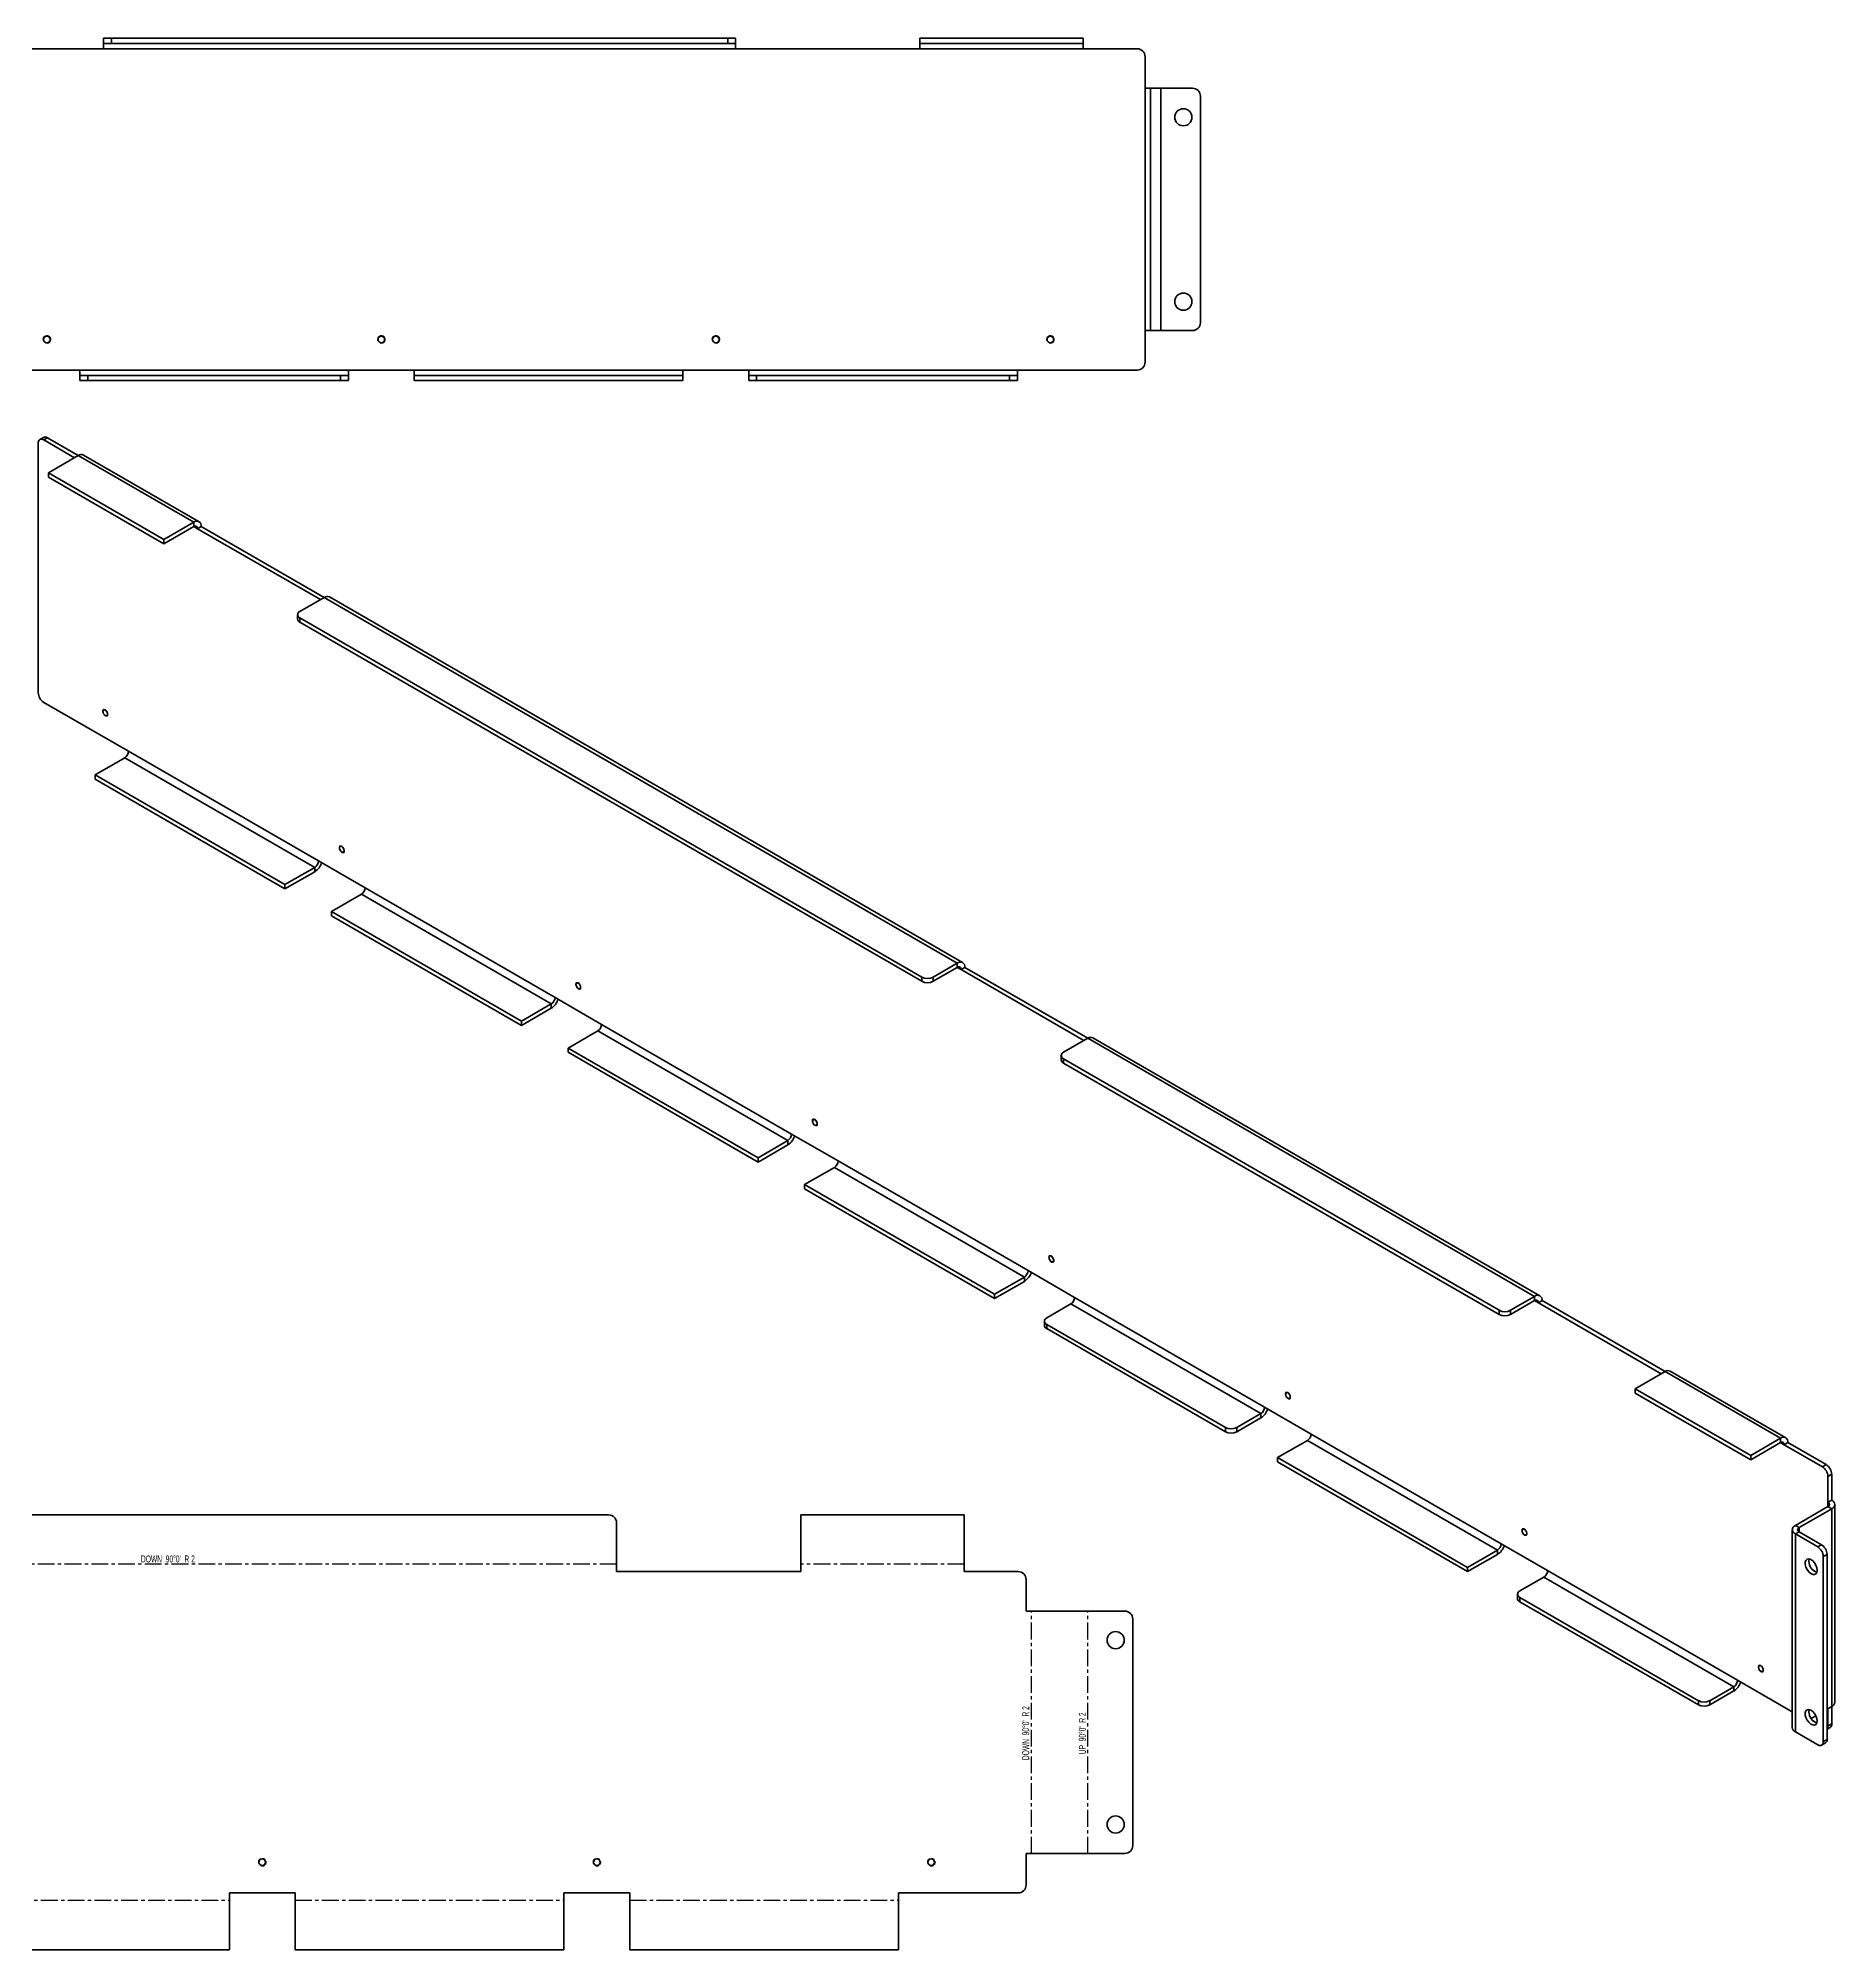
# Model space of a CAD drawing. Header units: millimetres. Extents: x -330 to 979, y -190 to 536.
# Drawn here: x 297 to 979, y -190 to 536 of the extents above; entities that cross this region are included whole.
import ezdxf

# ---------------------------------------------------------------- set-up
doc = ezdxf.new("R2010")
doc.units = ezdxf.units.MM
doc.linetypes.add('CENTER', pattern=[10.16, 6.35, -1.27, 1.27, -1.27])
doc.linetypes.add('HIDDEN', pattern=[1.905, 1.27, -0.635])
doc.styles.add('SLDTEXTSTYLE0', font='TXT', dxfattribs={"width": 0.572187})
doc.styles.add('SLDTEXTSTYLE2', font='TXT', dxfattribs={"width": 0.5675})

msp = doc.modelspace()

# ---------------------------------------------------------------- linework, layer by layer
at = {"color": 7, "linetype": 'Continuous', "lineweight": 35}
for p, q in [((251.45, 532.17), (321.45, 532.17)), ((321.45, 534.17), (321.45, 536.17)), ((321.45, 536.17), (324.45, 536.17)), ((324.45, 534.17), (321.45, 534.17)), ((321.45, 534.17), (321.45, 532.17)), ((321.45, 532.17), (561.45, 532.17)), ((324.45, 536.17), (324.45, 534.17)), ((324.45, 536.17), (558.45, 536.17)), ((324.45, 534.17), (558.45, 534.17)), ((558.45, 534.17), (558.45, 536.17)), ((558.45, 536.17), (561.45, 536.17)), ((561.45, 534.17), (558.45, 534.17)), ((561.45, 536.17), (561.45, 534.17)), ((561.45, 532.17), (561.45, 534.17)), ((561.45, 532.17), (631.45, 532.17)), ((631.45, 534.17), (631.45, 536.17)), ((631.45, 536.17), (693.45, 536.17)), ((631.45, 534.17), (693.45, 534.17)), ((631.45, 534.17), (631.45, 532.17)), ((631.45, 532.17), (693.45, 532.17)), ((693.45, 534.17), (693.45, 536.17)), ((693.45, 532.17), (693.45, 534.17)), ((713.95, 532.17), (693.45, 532.17)), ((716.95, 529.17), (716.95, 517.17)), ((716.95, 517.17), (716.95, 425.17)), ((718.95, 517.17), (716.95, 517.17)), ((718.95, 425.17), (718.95, 517.17)), ((718.95, 517.17), (722.95, 517.17)), ((722.95, 425.17), (722.95, 517.17)), ((722.95, 517.17), (734.95, 517.17)), ((737.95, 428.17), (737.95, 514.17)), ((716.95, 425.17), (718.95, 425.17)), ((716.95, 425.17), (716.95, 413.17)), ((722.95, 425.17), (718.95, 425.17)), ((734.95, 425.17), (722.95, 425.17)), ((312.45, 410.17), (287.45, 410.17)), ((414.45, 410.17), (312.45, 410.17)), ((312.45, 410.17), (312.45, 408.17)), ((312.45, 406.17), (312.45, 408.17)), ((312.45, 408.17), (315.45, 408.17)), ((315.45, 408.17), (315.45, 406.17)), ((411.45, 408.17), (315.45, 408.17)), ((411.45, 406.17), (411.45, 408.17)), ((411.45, 408.17), (414.45, 408.17)), ((414.45, 408.17), (414.45, 410.17)), ((439.45, 410.17), (414.45, 410.17)), ((414.45, 408.17), (414.45, 406.17)), ((439.45, 410.17), (439.45, 408.17)), ((541.45, 410.17), (439.45, 410.17)), ((439.45, 408.17), (439.45, 406.17)), ((541.45, 408.17), (439.45, 408.17)), ((541.45, 408.17), (541.45, 410.17)), ((566.45, 410.17), (541.45, 410.17)), ((541.45, 406.17), (541.45, 408.17)), ((668.45, 410.17), (566.45, 410.17)), ((566.45, 410.17), (566.45, 408.17)), ((566.45, 406.17), (566.45, 408.17)), ((566.45, 408.17), (569.45, 408.17)), ((569.45, 408.17), (569.45, 406.17)), ((665.45, 408.17), (569.45, 408.17)), ((665.45, 406.17), (665.45, 408.17)), ((665.45, 408.17), (668.45, 408.17)), ((668.45, 408.17), (668.45, 410.17)), ((713.95, 410.17), (668.45, 410.17)), ((668.45, 408.17), (668.45, 406.17)), ((315.45, 406.17), (312.45, 406.17)), ((411.45, 406.17), (315.45, 406.17)), ((414.45, 406.17), (411.45, 406.17)), ((541.45, 406.17), (439.45, 406.17)), ((569.45, 406.17), (566.45, 406.17)), ((665.45, 406.17), (569.45, 406.17)), ((668.45, 406.17), (665.45, 406.17)), ((296.67, 372.62), (296.67, 382.42)), ((298.71, 384.61), (297.29, 383.8)), ((300.21, 384.46), (298.79, 383.65)), ((298.79, 383.65), (310.46, 376.91)), ((300.21, 384.46), (311.88, 377.73)), ((300.56, 371.2), (311.88, 377.73)), ((311.88, 377.73), (355.72, 352.42)), ((357.72, 352.62), (313.88, 377.93)), ((296.67, 297.5), (296.67, 372.62)), ((300.56, 371.2), (344.4, 345.89)), ((300.56, 371.2), (300.56, 369.56)), ((300.56, 369.56), (344.4, 344.26)), ((355.72, 352.42), (344.4, 345.89)), ((355.72, 350.79), (344.4, 344.26)), ((355.72, 352.42), (355.72, 350.79)), ((355.72, 350.79), (357.13, 349.97)), ((357.13, 349.97), (358.55, 350.79)), ((357.13, 349.97), (403.8, 323.03)), ((358.55, 350.79), (405.21, 323.85)), ((344.4, 345.89), (344.4, 344.26)), ((405.21, 323.85), (396.02, 318.54)), ((405.21, 323.85), (645.63, 185.06)), ((647.63, 185.25), (407.21, 324.04)), ((395.14, 317.31), (395.14, 315.68)), ((396.02, 316.09), (632.2, 179.75)), ((396.02, 316.09), (396.02, 314.46)), ((396.02, 314.46), (632.2, 178.12)), ((296.67, 287.7), (296.67, 297.5)), ((330.97, 265.46), (298.79, 284.03)), ((318.24, 256.48), (329.55, 263.01)), ((329.55, 263.01), (401.68, 221.37)), ((403.09, 223.82), (330.97, 265.46)), ((390.36, 214.84), (318.24, 256.48)), ((318.24, 256.48), (318.24, 254.84)), ((390.36, 213.21), (318.24, 254.84)), ((401.68, 221.37), (390.36, 214.84)), ((401.68, 219.74), (390.36, 213.21)), ((401.68, 221.37), (401.68, 219.74)), ((420.77, 213.61), (403.09, 223.82)), ((390.36, 214.84), (390.36, 213.21)), ((408.04, 204.63), (419.36, 211.16)), ((419.36, 211.16), (491.48, 169.53)), ((492.9, 171.98), (420.77, 213.61)), ((480.17, 163), (408.04, 204.63)), ((408.04, 204.63), (408.04, 203)), ((480.17, 161.36), (408.04, 203)), ((645.63, 185.06), (636.44, 179.75)), ((645.63, 183.42), (636.44, 178.12)), ((645.63, 185.06), (645.63, 183.42)), ((645.63, 183.42), (647.04, 182.61)), ((647.04, 182.61), (648.46, 183.42)), ((647.04, 182.61), (693.71, 155.67)), ((648.46, 183.42), (695.13, 156.48)), ((632.2, 178.12), (632.2, 179.75)), ((636.44, 179.75), (636.44, 178.12)), ((491.48, 169.53), (480.17, 163)), ((491.48, 167.9), (480.17, 161.36)), ((491.48, 169.53), (491.48, 167.9)), ((510.57, 161.77), (492.9, 171.98)), ((480.17, 163), (480.17, 161.36)), ((582.7, 120.14), (510.57, 161.77)), ((497.85, 152.79), (509.16, 159.32)), ((569.97, 111.15), (497.85, 152.79)), ((497.85, 152.79), (497.85, 151.16)), ((509.16, 159.32), (581.28, 117.69)), ((695.13, 156.48), (685.94, 151.18)), ((695.13, 156.48), (864.83, 58.51)), ((866.83, 58.71), (697.13, 156.68)), ((569.97, 109.52), (497.85, 151.16)), ((685.06, 149.95), (685.06, 148.32)), ((685.94, 148.73), (851.4, 53.21)), ((685.94, 148.73), (685.94, 147.09)), ((685.94, 147.09), (851.4, 51.57)), ((581.28, 117.69), (569.97, 111.15)), ((581.28, 117.69), (581.28, 116.05)), ((600.38, 109.93), (582.7, 120.14)), ((581.28, 116.05), (569.97, 109.52)), ((569.97, 111.15), (569.97, 109.52)), ((672.5, 68.29), (600.38, 109.93)), ((587.65, 100.95), (598.96, 107.48)), ((598.96, 107.48), (671.09, 65.84)), ((659.77, 59.31), (587.65, 100.95)), ((587.65, 100.95), (587.65, 99.32)), ((659.77, 57.68), (587.65, 99.32)), ((671.09, 65.84), (659.77, 59.31)), ((671.09, 65.84), (671.09, 64.21)), ((690.18, 58.09), (672.5, 68.29)), ((671.09, 64.21), (659.77, 57.68)), ((659.77, 59.31), (659.77, 57.68)), ((762.3, 16.45), (690.18, 58.09)), ((855.64, 53.21), (864.83, 58.51)), ((864.83, 56.88), (864.83, 58.51)), ((679.57, 50.33), (688.76, 55.64)), ((688.76, 55.64), (760.89, 14)), ((851.4, 51.57), (851.4, 53.21)), ((855.64, 51.57), (864.83, 56.88)), ((855.64, 53.21), (855.64, 51.57)), ((864.83, 56.88), (866.25, 56.06)), ((866.25, 56.06), (867.66, 56.88)), ((866.25, 56.06), (912.92, 29.12)), ((867.66, 56.88), (914.33, 29.94)), ((678.69, 49.11), (678.69, 47.47)), ((747.45, 8.7), (679.57, 47.88)), ((679.57, 47.88), (679.57, 46.25)), ((747.45, 7.06), (679.57, 46.25)), ((914.33, 29.94), (903.02, 23.41)), ((914.33, 29.94), (958.17, 4.63)), ((960.17, 4.83), (916.33, 30.14)), ((903.02, 23.41), (946.86, -1.9)), ((903.02, 21.77), (903.02, 23.41)), ((903.02, 21.77), (946.86, -3.53)), ((779.98, 6.25), (762.3, 16.45)), ((747.45, 7.06), (747.45, 8.7)), ((760.89, 14), (751.7, 8.7)), ((760.89, 12.37), (751.7, 7.06)), ((751.7, 8.7), (751.7, 7.06)), ((760.89, 14), (760.89, 12.37)), ((767.25, -2.73), (778.57, 3.8)), ((778.57, 3.8), (850.69, -37.84)), ((852.11, -35.39), (779.98, 6.25)), ((946.86, -1.9), (958.17, 4.63)), ((946.86, -3.53), (958.17, 3)), ((958.17, 3), (958.17, 4.63)), ((958.17, 3), (959.59, 2.18)), ((961, 3), (959.59, 2.18)), ((974.08, -6.19), (959.59, 2.18)), ((975.5, -5.37), (961, 3)), ((767.25, -2.73), (767.25, -4.37)), ((839.38, -44.37), (767.25, -2.73)), ((839.38, -46), (767.25, -4.37)), ((946.86, -3.53), (946.86, -1.9)), ((974.08, -6.19), (975.5, -5.37)), ((977.62, -9.05), (976.2, -9.86)), ((976.2, -9.86), (976.2, -19.66)), ((977.62, -9.05), (977.62, -18.84)), ((976.2, -21.29), (963.83, -28.44)), ((977.62, -18.84), (976.2, -19.66)), ((976.2, -19.66), (976.2, -21.29)), ((977.62, -22.11), (976.2, -21.29)), ((978.79, -95.6), (978.79, -20.48)), ((513.24, -24.44), (179.24, -24.44)), ((516.24, -27.44), (516.24, -46)), ((586.24, -46), (586.24, -24.44)), ((648.24, -24.44), (586.24, -24.44)), ((648.24, -24.44), (648.24, -46)), ((963.83, -28.44), (965.24, -29.25)), ((977.62, -22.11), (965.24, -29.25)), ((977.62, -22.11), (977.62, -97.23)), ((869.78, -45.6), (852.11, -35.39)), ((962.66, -30.07), (962.66, -105.19)), ((965.24, -30.89), (963.83, -31.7)), ((963.83, -106.82), (963.83, -31.7)), ((963.83, -31.7), (972.31, -36.6)), ((965.24, -30.89), (965.24, -29.25)), ((973.73, -35.78), (965.24, -30.89)), ((972.31, -36.6), (973.73, -35.78)), ((850.69, -37.84), (839.38, -44.37)), ((850.69, -39.47), (839.38, -46)), ((850.69, -39.47), (850.69, -37.84)), ((975.85, -39.46), (974.44, -40.27)), ((974.44, -110.5), (974.44, -40.27)), ((975.85, -109.68), (975.85, -39.46)), ((586.24, -46), (516.24, -46)), ((668.74, -46), (648.24, -46)), ((671.74, -61), (671.74, -49)), ((839.38, -46), (839.38, -44.37)), ((868.37, -48.04), (859.18, -53.35)), ((868.37, -48.04), (940.49, -89.68)), ((941.91, -87.23), (869.78, -45.6)), ((858.3, -54.58), (858.3, -56.21)), ((927.06, -94.99), (859.18, -55.8)), ((859.18, -55.8), (859.18, -57.43)), ((927.06, -96.62), (859.18, -57.43)), ((671.74, -61), (709.25, -61)), ((712.25, -64), (712.25, -150)), ((940.49, -89.68), (931.3, -94.99)), ((940.49, -91.31), (931.3, -96.62)), ((940.49, -91.31), (940.49, -89.68)), ((962.66, -99.21), (941.91, -87.23)), ((927.06, -96.62), (927.06, -94.99)), ((931.3, -94.99), (931.3, -96.62)), ((969.82, -101.73), (971.63, -100.69)), ((975.85, -98.25), (977.62, -97.23)), ((976.2, -98.05), (976.2, -104.58)), ((977.62, -97.23), (977.62, -103.76)), ((972.31, -111.72), (963.83, -106.82)), ((975.85, -105.8), (977, -105.14)), ((976.2, -104.58), (977.62, -103.76)), ((973.81, -111.87), (975.23, -111.05)), ((974.44, -110.5), (975.85, -109.68)), ((709.25, -153), (671.74, -153)), ((671.74, -165), (671.74, -153)), ((369.24, -168), (394.24, -168)), ((369.24, -168), (369.24, -189.56)), ((394.24, -189.56), (394.24, -168)), ((496.24, -168), (521.24, -168)), ((496.24, -168), (496.24, -189.56)), ((521.24, -189.56), (521.24, -168)), ((623.24, -168), (623.24, -189.56)), ((623.24, -168), (668.74, -168)), ((267.24, -189.56), (369.24, -189.56)), ((394.24, -189.56), (496.24, -189.56)), ((521.24, -189.56), (623.24, -189.56))]:
    msp.add_line(p, q, dxfattribs=at)
at = {"color": 7, "linetype": 'CENTER'}
for p, q in [((516.24, -43.22), (176.24, -43.22)), ((648.24, -43.22), (586.24, -43.22)), ((673.74, -153), (673.74, -61)), ((695.25, -153), (695.25, -61)), ((267.24, -170.78), (369.24, -170.78)), ((394.24, -170.78), (496.24, -170.78)), ((521.24, -170.78), (623.24, -170.78))]:
    msp.add_line(p, q, dxfattribs=at)
at = {"color": 7, "linetype": 'Continuous', "lineweight": 35, "flags": 128}
for points in [[(323.01, 279.56), (322.95, 279.99), (322.75, 280.43), (322.47, 280.82), (322.13, 281.09), (321.79, 281.21), (321.5, 281.15), (321.31, 280.93), (321.25, 280.58), (321.31, 280.15), (321.5, 279.71), (321.79, 279.32), (322.13, 279.05), (322.47, 278.93), (322.75, 278.99), (322.95, 279.21), (323.01, 279.56)], [(412.82, 227.72), (412.75, 228.15), (412.56, 228.59), (412.27, 228.98), (411.93, 229.25), (411.59, 229.37), (411.31, 229.31), (411.12, 229.09), (411.05, 228.74), (411.12, 228.31), (411.31, 227.87), (411.59, 227.48), (411.93, 227.21), (412.27, 227.09), (412.56, 227.15), (412.75, 227.37), (412.82, 227.72)], [(502.62, 175.88), (502.55, 176.31), (502.36, 176.75), (502.07, 177.13), (501.73, 177.41), (501.4, 177.53), (501.11, 177.47), (500.92, 177.25), (500.85, 176.9), (500.92, 176.47), (501.11, 176.03), (501.4, 175.64), (501.73, 175.37), (502.07, 175.25), (502.36, 175.3), (502.55, 175.53), (502.62, 175.88)], [(592.42, 124.03), (592.35, 124.46), (592.16, 124.91), (591.88, 125.29), (591.54, 125.57), (591.2, 125.68), (590.91, 125.63), (590.72, 125.41), (590.65, 125.06), (590.72, 124.63), (590.91, 124.18), (591.2, 123.8), (591.54, 123.52), (591.88, 123.41), (592.16, 123.46), (592.35, 123.68), (592.42, 124.03)], [(682.22, 72.19), (682.16, 72.62), (681.96, 73.06), (681.68, 73.45), (681.34, 73.72), (681, 73.84), (680.71, 73.79), (680.52, 73.57), (680.46, 73.21), (680.52, 72.78), (680.71, 72.34), (681, 71.96), (681.34, 71.68), (681.68, 71.57), (681.96, 71.62), (682.16, 71.84), (682.22, 72.19)], [(772.03, 20.35), (771.96, 20.78), (771.77, 21.22), (771.48, 21.61), (771.14, 21.88), (770.8, 22), (770.52, 21.94), (770.33, 21.72), (770.26, 21.37), (770.33, 20.94), (770.52, 20.5), (770.8, 20.11), (771.14, 19.84), (771.48, 19.72), (771.77, 19.78), (771.96, 20), (772.03, 20.35)], [(861.83, -31.49), (861.76, -31.06), (861.57, -30.62), (861.28, -30.23), (860.94, -29.96), (860.61, -29.84), (860.32, -29.9), (860.13, -30.12), (860.06, -30.47), (860.13, -30.9), (860.32, -31.34), (860.61, -31.73), (860.94, -32), (861.28, -32.12), (861.57, -32.06), (861.76, -31.84), (861.83, -31.49)], [(972.14, -45.48), (972.01, -44.55), (971.65, -43.57), (971.1, -42.66), (970.4, -41.91), (969.65, -41.4), (968.92, -41.19), (968.28, -41.3), (967.82, -41.72), (967.57, -42.41), (967.57, -43.28), (967.82, -44.25), (968.28, -45.21), (968.92, -46.05), (969.65, -46.69), (970.4, -47.05), (971.1, -47.1), (971.65, -46.83), (972.01, -46.27), (972.14, -45.48)], [(968.96, -42.01), (969.08, -41.22), (969.08, -41.21)], [(951.63, -83.33), (951.56, -82.9), (951.37, -82.46), (951.09, -82.07), (950.75, -81.8), (950.41, -81.68), (950.12, -81.74), (949.93, -81.96), (949.86, -82.31), (949.93, -82.74), (950.12, -83.18), (950.41, -83.57), (950.75, -83.84), (951.09, -83.96), (951.37, -83.9), (951.56, -83.68), (951.63, -83.33)], [(972.14, -102.64), (972.01, -101.7), (971.65, -100.73), (971.1, -99.82), (970.4, -99.06), (969.65, -98.56), (968.92, -98.35), (968.28, -98.46), (967.82, -98.88), (967.57, -99.57), (967.57, -100.44), (967.82, -101.41), (968.28, -102.37), (968.92, -103.21), (969.65, -103.85), (970.4, -104.21), (971.1, -104.26), (971.65, -103.99), (972.01, -103.43), (972.14, -102.64)], [(968.96, -99.17), (969.08, -98.38), (969.08, -98.37)]]:
    msp.add_lwpolyline(points, dxfattribs=at)
at = {"color": 7, "linetype": 'Continuous', "lineweight": 35}
for centre, radius in [((731.45, 506.17), 3.25), ((731.45, 436.17), 3.25), ((299.95, 421.82), 1.25), ((426.95, 421.82), 1.25), ((553.95, 421.82), 1.25), ((680.95, 421.82), 1.25), ((705.75, -72), 3.25), ((705.75, -142), 3.25), ((381.74, -156.35), 1.25), ((508.74, -156.35), 1.25), ((635.74, -156.35), 1.25)]:
    msp.add_circle(centre, radius, dxfattribs=at)
for centre, radius, start, end in [((713.95, 529.17), 3, 0, 90), ((734.95, 514.17), 3, 0, 90), ((734.95, 428.17), 3, 270, 0), ((713.95, 413.17), 3, 270, 0), ((299.33, 383.24), 1.51, 54.38242, 114.30712), ((297.97, 382.63), 1.31, 50.79671, 189.21404), ((313.05, 376.09), 2.01, 65.69288, 125.61758), ((356.82, 351.07), 1.75, 350.78596, 129.20329), ((356.27, 350.11), 0.873, 350.78596, 129.20329), ((406.39, 322.21), 2.01, 65.69288, 125.61758), ((396.64, 315.83), 1.51, 185.6948, 245.62534), ((396.49, 317.31), 1.31, 110.78342, 249.21658), ((301.28, 287.91), 4.61, 182.60548, 237.39452), ((327.9, 265.6), 3.07, 302.60548, 357.39452), ((400.02, 223.96), 3.07, 302.60548, 357.39452), ((398.34, 224.94), 6.19, 302.69642, 343.13617), ((417.7, 213.75), 3.07, 302.60548, 357.39452), ((646.73, 183.7), 1.75, 350.78596, 129.20329), ((646.18, 182.75), 0.873, 350.78596, 129.20329), ((634.32, 183.84), 4.61, 242.60967, 297.39033), ((634.32, 182.21), 4.61, 242.60967, 297.39033), ((489.82, 172.12), 3.07, 302.60548, 357.39452), ((488.14, 173.1), 6.19, 302.69642, 343.13617), ((507.5, 161.91), 3.07, 302.60548, 357.39452), ((696.3, 154.85), 2.01, 65.69288, 125.61758), ((686.56, 148.47), 1.51, 185.6948, 245.62534), ((686.4, 149.95), 1.31, 110.78342, 249.21658), ((579.63, 120.28), 3.07, 302.60548, 357.39452), ((577.94, 121.26), 6.19, 302.69642, 343.13617), ((597.31, 110.07), 3.07, 302.60548, 357.39452), ((669.43, 68.43), 3.07, 302.60548, 357.39452), ((667.75, 69.42), 6.19, 302.69642, 343.13617), ((687.11, 58.23), 3.07, 302.60548, 357.39452), ((865.94, 57.16), 1.75, 350.78596, 129.20329), ((853.52, 57.3), 4.61, 242.60967, 297.39033), ((853.52, 55.67), 4.61, 242.60967, 297.39033), ((865.39, 56.2), 0.873, 350.78596, 129.20329), ((680.19, 47.62), 1.51, 185.6948, 245.62534), ((680.04, 49.11), 1.31, 110.78342, 249.21658), ((915.5, 28.3), 2.01, 65.69288, 125.61758), ((759.23, 16.59), 3.07, 302.60548, 357.39452), ((757.55, 17.57), 6.19, 302.69642, 343.13617), ((749.58, 12.79), 4.61, 242.60967, 297.39033), ((749.58, 11.16), 4.61, 242.60967, 297.39033), ((776.91, 6.39), 3.07, 302.60548, 357.39452), ((959.28, 3.28), 1.75, 350.78596, 129.20329), ((958.72, 2.32), 0.873, 350.78596, 129.20329), ((971.6, -10.07), 4.61, 2.60548, 57.39452), ((973.01, -9.25), 4.61, 2.60548, 57.39452), ((975.89, -20.48), 0.873, 290.78342, 69.21658), ((977, -20.48), 1.75, 290.78342, 69.21658), ((513.24, -27.44), 3, 0, 90), ((964.45, -30.07), 1.75, 110.78342, 249.21658), ((849.04, -35.25), 3.07, 302.60548, 357.39452), ((847.35, -34.27), 6.19, 302.69642, 343.13617), ((965.55, -30.07), 0.873, 110.78342, 249.21658), ((971.24, -39.67), 4.61, 2.60548, 57.39452), ((973.44, -42.03), 4.49, 179.78801, 251.36926), ((969.83, -40.48), 4.61, 2.60548, 57.39452), ((668.74, -49), 3, 0, 90), ((866.71, -45.46), 3.07, 302.60548, 357.39452), ((859.8, -56.06), 1.51, 185.6948, 245.62534), ((859.64, -54.58), 1.31, 110.78342, 249.21658), ((709.25, -64), 3, 0, 90), ((938.84, -87.09), 3.07, 302.60548, 357.39452), ((937.15, -86.11), 6.19, 302.69642, 343.13617), ((929.18, -90.89), 4.61, 242.60967, 297.39033), ((929.18, -92.53), 4.61, 242.60967, 297.39033), ((973.44, -99.19), 4.49, 179.788, 251.36926), ((976.79, -95.4), 2.01, 294.37466, 354.3052), ((964.66, -104.99), 2.01, 185.6948, 245.62534), ((974.46, -104.67), 1.75, 322.77205, 3.04852), ((976.19, -103.95), 1.44, 304.05635, 7.25583), ((973.14, -110.71), 1.31, 230.79671, 9.21404), ((974.42, -109.86), 1.44, 304.05635, 7.25583), ((709.25, -150), 3, 270, 0), ((668.74, -165), 3, 270, 0)]:
    msp.add_arc(centre, radius, start, end, dxfattribs=at)
at = {"color": 7, "linetype": 'Continuous', "lineweight": 18}
for centre in [(299.95, 421.82), (426.95, 421.82), (553.95, 421.82), (680.95, 421.82)]:
    msp.add_arc(centre, 1.5, 255, 195, dxfattribs=at)
at = {"color": 7, "linetype": 'HIDDEN', "lineweight": 18}
for centre in [(381.74, -156.35), (508.74, -156.35), (635.74, -156.35)]:
    msp.add_arc(centre, 1.5, 255, 195, dxfattribs=at)
at = {"color": 7, "linetype": 'Continuous', "lineweight": 18}
for points, knots in [([(322.13, 281.3), (322.53, 280.97), (322.88, 280.5), (323.11, 279.97), (323.19, 279.46), (323.11, 279.04), (322.88, 278.77), (322.53, 278.71), (322.13, 278.85), (321.72, 279.17), (321.38, 279.64), (321.15, 280.17), (321.07, 280.68), (321.15, 281.11), (321.38, 281.37), (321.72, 281.44), (322.13, 281.3), (321.99, 281.36), (322.13, 281.3)], [0, 0, 0, 0, 0.062505, 0.125004, 0.187504, 0.250004, 0.312503, 0.375003, 0.437503, 0.500003, 0.562502, 0.625002, 0.687502, 0.750001, 0.812501, 0.875001, 0.9375, 1, 1, 1, 1]), ([(411.93, 229.45), (412.34, 229.13), (412.68, 228.66), (412.91, 228.13), (412.99, 227.62), (412.91, 227.19), (412.68, 226.93), (412.34, 226.86), (411.93, 227), (411.53, 227.33), (411.18, 227.8), (410.95, 228.33), (410.87, 228.84), (410.95, 229.26), (411.18, 229.53), (411.53, 229.59), (411.93, 229.45), (411.79, 229.52), (411.93, 229.45)], [0, 0, 0, 0, 0.062509, 0.125008, 0.187508, 0.250007, 0.312506, 0.375006, 0.437505, 0.500005, 0.562504, 0.625004, 0.687503, 0.750002, 0.812502, 0.875001, 0.937501, 1, 1, 1, 1]), ([(501.73, 177.61), (502.14, 177.28), (502.48, 176.82), (502.71, 176.29), (502.79, 175.77), (502.71, 175.35), (502.48, 175.09), (502.14, 175.02), (501.73, 175.16), (501.33, 175.49), (500.98, 175.95), (500.75, 176.48), (500.67, 177), (500.75, 177.42), (500.98, 177.69), (501.33, 177.75), (501.73, 177.61), (501.6, 177.67), (501.73, 177.61)], [0, 0, 0, 0, 0.062529, 0.125027, 0.187525, 0.250023, 0.312522, 0.37502, 0.437518, 0.500016, 0.562514, 0.625012, 0.68751, 0.750008, 0.812506, 0.875004, 0.937502, 1, 1, 1, 1]), ([(591.54, 125.77), (591.94, 125.44), (592.29, 124.98), (592.52, 124.45), (592.6, 123.93), (592.52, 123.51), (592.29, 123.25), (591.94, 123.18), (591.54, 123.32), (591.13, 123.65), (590.79, 124.11), (590.56, 124.64), (590.48, 125.16), (590.56, 125.58), (590.79, 125.84), (591.13, 125.91), (591.54, 125.77), (591.4, 125.83), (591.54, 125.77)], [0, 0, 0, 0, 0.062517, 0.125016, 0.187515, 0.250013, 0.312512, 0.375011, 0.43751, 0.500009, 0.562508, 0.625007, 0.687506, 0.750004, 0.812503, 0.875002, 0.937501, 1, 1, 1, 1]), ([(681.34, 73.93), (681.75, 73.6), (682.09, 73.14), (682.32, 72.61), (682.4, 72.09), (682.32, 71.67), (682.09, 71.4), (681.75, 71.34), (681.34, 71.48), (680.93, 71.81), (680.59, 72.27), (680.36, 72.8), (680.28, 73.32), (680.36, 73.74), (680.59, 74), (680.93, 74.07), (681.34, 73.93), (681.2, 73.99), (681.34, 73.93)], [0, 0, 0, 0, 0.062504, 0.125004, 0.187504, 0.250003, 0.312503, 0.375003, 0.437503, 0.500002, 0.562502, 0.625002, 0.687501, 0.750001, 0.812501, 0.875001, 0.9375, 1, 1, 1, 1]), ([(771.14, 22.09), (771.55, 21.76), (771.89, 21.29), (772.12, 20.76), (772.2, 20.25), (772.12, 19.83), (771.89, 19.56), (771.55, 19.5), (771.14, 19.64), (770.74, 19.96), (770.39, 20.43), (770.16, 20.96), (770.08, 21.47), (770.16, 21.9), (770.39, 22.16), (770.74, 22.23), (771.14, 22.09), (771, 22.15), (771.14, 22.09)], [0, 0, 0, 0, 0.0625248, 0.1250231, 0.1875215, 0.2500198, 0.3125182, 0.3750165, 0.4375149, 0.5000132, 0.5625116, 0.6250099, 0.6875083, 0.7500066, 0.812505, 0.8750033, 0.9375017, 1, 1, 1, 1]), ([(860.94, -29.76), (861.35, -30.08), (861.69, -30.55), (861.92, -31.08), (862.01, -31.59), (861.92, -32.01), (861.69, -32.28), (861.35, -32.35), (860.94, -32.21), (860.54, -31.88), (860.19, -31.41), (859.96, -30.88), (859.88, -30.37), (859.96, -29.95), (860.19, -29.68), (860.54, -29.61), (860.94, -29.76), (860.81, -29.69), (860.94, -29.76)], [0, 0, 0, 0, 0.0625122, 0.1250114, 0.1875106, 0.2500098, 0.312509, 0.3750081, 0.4375073, 0.5000065, 0.5625057, 0.6250049, 0.6875041, 0.7500033, 0.8125024, 0.8750016, 0.9375008, 1, 1, 1, 1]), ([(950.75, -81.6), (951.15, -81.93), (951.5, -82.39), (951.73, -82.92), (951.81, -83.43), (951.73, -83.86), (951.5, -84.12), (951.15, -84.19), (950.75, -84.05), (950.34, -83.72), (950, -83.26), (949.77, -82.73), (949.69, -82.21), (949.77, -81.79), (950, -81.52), (950.34, -81.46), (950.75, -81.6), (950.61, -81.54), (950.75, -81.6)], [0, 0, 0, 0, 0.062533, 0.125031, 0.187528, 0.250026, 0.312524, 0.375022, 0.43752, 0.500017, 0.562515, 0.625013, 0.687511, 0.750009, 0.812507, 0.875004, 0.937502, 1, 1, 1, 1])]:
    msp.add_open_spline(points, degree=3, knots=knots, dxfattribs=at)

# ---------------------------------------------------------------- texts
at = {"color": 7, "linetype": 'Continuous', "lineweight": 0, "insert": (345.91, -39.87), "char_height": 2.6458, "attachment_point": 2, "style": 'SLDTEXTSTYLE0'}
msp.add_mtext("DOWN  90°0'  R 2", dxfattribs=at)
at = {"color": 7, "linetype": 'Continuous', "lineweight": 0, "char_height": 2.6458, "attachment_point": 2, "rotation": 90}
for s, insert, style in [("DOWN  90°0'  R 2", (670.28, -107.33), 'SLDTEXTSTYLE0'), ("UP  90°0'  R 2", (691.78, -107.38), 'SLDTEXTSTYLE2')]:
    msp.add_mtext(s, dxfattribs=dict(at, insert=insert, style=style))

doc.saveas('drawing.dxf')
